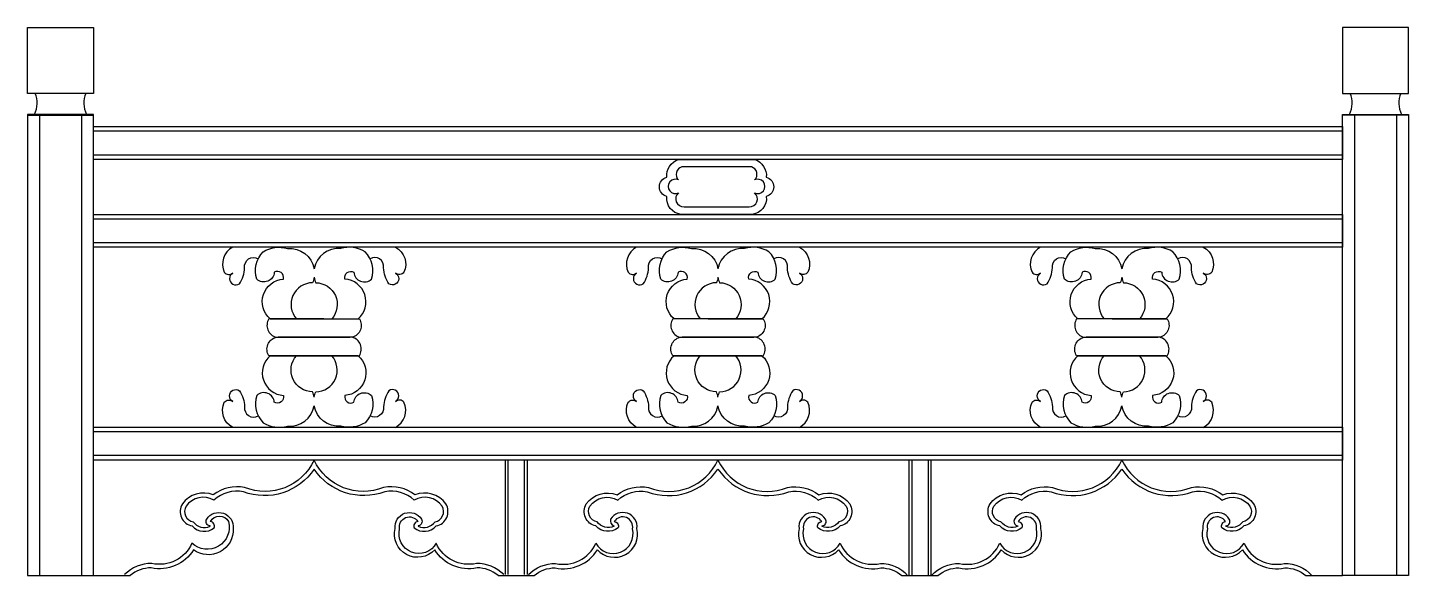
# Model space of a CAD drawing. Header units: metres. Extents: x 2765 to 5285, y 5610 to 6610.
import ezdxf

# ---------------------------------------------------------------- set-up
doc = ezdxf.new("R2010")
doc.units = ezdxf.units.M
for name, color, linetype in [('3', 3, 'Continuous'), ('4', 4, 'Continuous'), ('7', 7, 'Continuous')]:
    doc.layers.add(name, color=color, linetype=linetype)

msp = doc.modelspace()

# ---------------------------------------------------------------- linework, layer by layer
at = {"layer": '3'}
for p, q in [((3208.16, 6078.52), (3325.13, 6078.52)), ((4105.62, 6078.52), (3988.66, 6078.52)), ((4842.73, 6078.52), (4725.77, 6078.52)), ((3208.16, 6011.35), (3325.13, 6011.35)), ((3368.51, 6011.35), (3251.55, 6011.35)), ((3945.27, 6011.35), (4062.24, 6011.35)), ((4105.62, 6011.35), (3988.66, 6011.35)), ((4682.38, 6011.35), (4799.34, 6011.35)), ((4842.73, 6011.35), (4725.77, 6011.35)), ((3641.89, 5820.83), (3641.89, 5611.66)), ((3671.89, 5820.83), (3671.89, 5611.66)), ((4379, 5820.83), (4379, 5610.25)), ((4409, 5820.83), (4409, 5610.25))]:
    msp.add_line(p, q, dxfattribs=at)
for points in [[(2885.45, 6421.53), (5165.45, 6421.53), (5165.45, 6377.53), (2885.45, 6377.53)], [(2885.45, 6261.37), (5165.45, 6261.37), (5165.45, 6217.37), (2885.45, 6217.37)], [(2885.45, 5872.83), (5165.45, 5872.83), (5165.45, 5828.83), (2885.45, 5828.83)]]:
    msp.add_lwpolyline(points, close=True, dxfattribs=at)
for points in [[(3139.81, 6209.37, 0.4), (3124.43, 6163.57, 0.43), (3139.79, 6162.19, 1.04), (3151.97, 6142.45, 0.14), (3161.55, 6171.84, -0.63), (3186.34, 6188.44)], [(3208.16, 6078.52, -0.67), (3232.23, 6151.17, 0.67), (3215.68, 6163.57, -0.63), (3183.74, 6151.17, -0.28), (3195.26, 6201.06, -0.21), (3239.72, 6206.99, -0.39), (3288.34, 6169.89, -0.39)], [(3368.51, 6078.52, 0.67), (3344.45, 6151.17, -0.67), (3361, 6163.57, 0.63), (3392.93, 6151.17, 0.28), (3381.41, 6201.06, 0.21), (3336.95, 6206.99, 0.39), (3288.34, 6169.89, 0.39)], [(3436.86, 6209.37, -0.4), (3452.25, 6163.57, -0.43), (3436.89, 6162.19, -1.04), (3424.7, 6142.45, -0.14), (3415.12, 6171.84, 0.63), (3390.33, 6188.44)], [(3876.92, 6209.37, 0.4), (3861.54, 6163.57, 0.43), (3876.9, 6162.19, 1.04), (3889.08, 6142.45, 0.14), (3898.66, 6171.84, -0.63), (3923.45, 6188.44)], [(3945.27, 6078.52, -0.67), (3969.34, 6151.17, 0.67), (3952.79, 6163.57, -0.63), (3920.85, 6151.17, -0.28), (3932.37, 6201.06, -0.21), (3976.83, 6206.99, -0.39), (4025.45, 6169.89, -0.39)], [(4105.62, 6078.52, 0.67), (4081.56, 6151.17, -0.67), (4098.11, 6163.57, 0.63), (4130.04, 6151.17, 0.28), (4118.52, 6201.06, 0.21), (4074.06, 6206.99, 0.39), (4025.45, 6169.89, 0.39)], [(4173.97, 6209.37, -0.4), (4189.36, 6163.57, -0.43), (4174, 6162.19, -1.04), (4161.81, 6142.45, -0.14), (4152.23, 6171.84, 0.63), (4127.44, 6188.44)], [(4614.03, 6209.37, 0.4), (4598.65, 6163.57, 0.43), (4614.01, 6162.19, 1.04), (4626.19, 6142.45, 0.14), (4635.77, 6171.84, -0.63), (4660.56, 6188.44)], [(4682.38, 6078.52, -0.67), (4706.45, 6151.17, 0.67), (4689.9, 6163.57, -0.63), (4657.96, 6151.17, -0.28), (4669.48, 6201.06, -0.21), (4713.94, 6206.99, -0.39), (4762.56, 6169.89, -0.39)], [(4842.73, 6078.52, 0.67), (4818.66, 6151.17, -0.67), (4835.22, 6163.57, 0.63), (4867.15, 6151.17, 0.28), (4855.63, 6201.06, 0.21), (4811.17, 6206.99, 0.39), (4762.56, 6169.89, 0.39)], [(4911.08, 6209.37, -0.4), (4926.47, 6163.57, -0.43), (4911.11, 6162.19, -1.04), (4898.92, 6142.45, -0.14), (4889.34, 6171.84, 0.63), (4864.55, 6188.44)], [(3287.11, 6175.07, -0.03), (3288.34, 6169.89, -0.03)], [(4026.67, 6175.07, 0.03), (4025.45, 6169.89, 0.03)], [(4763.78, 6175.07, 0.03), (4762.56, 6169.89, 0.03)], [(3288.34, 6154.44, -0.06), (3285.43, 6144.57, 0.64), (3256.04, 6078.52)], [(3288.34, 6154.44, 0.06), (3291.25, 6144.57, -0.64), (3320.64, 6078.52)], [(4025.45, 6154.44, -0.06), (4022.54, 6144.57, 0.64), (3993.15, 6078.52)], [(4025.45, 6154.44, 0.06), (4028.36, 6144.57, -0.64), (4057.75, 6078.52)], [(4762.56, 6154.44, -0.06), (4759.65, 6144.57, 0.64), (4730.26, 6078.52)], [(4762.56, 6154.44, 0.06), (4765.47, 6144.57, -0.64), (4794.86, 6078.52)], [(3306.29, 6078.52), (3205.79, 6078.52, 0.51), (3218.97, 6044.94)], [(3306.29, 6078.52), (3205.79, 6078.52, 0.51), (3218.97, 6044.94)], [(3270.39, 6078.52), (3370.89, 6078.52, -0.51), (3357.71, 6044.94)], [(3368.51, 6078.52), (3370.89, 6078.52, -0.51), (3357.71, 6044.94)], [(4043.4, 6078.52), (3942.89, 6078.52, 0.51), (3956.08, 6044.94)], [(3945.27, 6078.52), (3942.89, 6078.52, 0.51), (3956.08, 6044.94)], [(4007.5, 6078.52), (4108, 6078.52, -0.51), (4094.82, 6044.94)], [(4007.5, 6078.52), (4108, 6078.52, -0.51), (4094.82, 6044.94)], [(4780.51, 6078.52), (4680, 6078.52, 0.51), (4693.19, 6044.94)], [(4682.38, 6078.52), (4680, 6078.52, 0.51), (4693.19, 6044.94)], [(4744.61, 6078.52), (4845.11, 6078.52, -0.51), (4831.93, 6044.94)], [(4744.61, 6078.52), (4845.11, 6078.52, -0.51), (4831.93, 6044.94)], [(3306.29, 6011.35), (3205.79, 6011.35, -0.51), (3218.97, 6044.94)], [(3306.29, 6011.35), (3205.79, 6011.35, -0.51), (3218.97, 6044.94)], [(3270.39, 6011.35), (3370.89, 6011.35, 0.51), (3357.71, 6044.94)], [(3270.39, 6011.35), (3370.89, 6011.35, 0.51), (3357.71, 6044.94)], [(4043.4, 6011.35), (3942.89, 6011.35, -0.51), (3956.08, 6044.94)], [(4043.4, 6011.35), (3942.89, 6011.35, -0.51), (3956.08, 6044.94)], [(4007.5, 6011.35), (4108, 6011.35, 0.51), (4094.82, 6044.94)], [(4007.5, 6011.35), (4108, 6011.35, 0.51), (4094.82, 6044.94)], [(4780.51, 6011.35), (4680, 6011.35, -0.51), (4693.19, 6044.94)], [(4780.51, 6011.35), (4680, 6011.35, -0.51), (4693.19, 6044.94)], [(4744.61, 6011.35), (4845.11, 6011.35, 0.51), (4831.93, 6044.94)], [(4744.61, 6011.35), (4845.11, 6011.35, 0.51), (4831.93, 6044.94)], [(3208.16, 6011.35, 0.67), (3232.23, 5938.7, -0.67), (3215.68, 5926.3, 0.63), (3183.74, 5938.7, 0.28), (3195.26, 5888.81, 0.21), (3239.72, 5882.88, 0.39), (3288.34, 5919.99, 0.39)], [(3288.34, 5935.44, 0.06), (3285.43, 5945.3, -0.64), (3256.04, 6011.35)], [(3288.34, 5935.44, -0.06), (3291.25, 5945.3, 0.64), (3320.64, 6011.35)], [(3368.51, 6011.35, -0.67), (3344.45, 5938.7, 0.67), (3361, 5926.3, -0.63), (3392.93, 5938.7, -0.28), (3381.41, 5888.81, -0.21), (3336.95, 5882.88, -0.39), (3288.34, 5919.99, -0.39)], [(3945.27, 6011.35, 0.67), (3969.34, 5938.7, -0.67), (3952.79, 5926.3, 0.63), (3920.85, 5938.7, 0.28), (3932.37, 5888.81, 0.21), (3976.83, 5882.88, 0.39), (4025.45, 5919.99, 0.39)], [(4025.45, 5935.44, 0.06), (4022.54, 5945.3, -0.64), (3993.15, 6011.35)], [(4105.62, 6011.35, -0.67), (4081.56, 5938.7, 0.67), (4098.11, 5926.3, -0.63), (4130.04, 5938.7, -0.28), (4118.52, 5888.81, -0.21), (4074.06, 5882.88, -0.39), (4025.45, 5919.99, -0.39)], [(4025.45, 5935.44, -0.06), (4028.36, 5945.3, 0.64), (4057.75, 6011.35)], [(4682.38, 6011.35, 0.67), (4706.45, 5938.7, -0.67), (4689.9, 5926.3, 0.63), (4657.96, 5938.7, 0.28), (4669.48, 5888.81, 0.21), (4713.94, 5882.88, 0.39), (4762.56, 5919.99, 0.39)], [(4762.56, 5935.44, 0.06), (4759.65, 5945.3, -0.64), (4730.26, 6011.35)], [(4842.73, 6011.35, -0.67), (4818.66, 5938.7, 0.67), (4835.22, 5926.3, -0.63), (4867.15, 5938.7, -0.28), (4855.63, 5888.81, -0.21), (4811.17, 5882.88, -0.39), (4762.56, 5919.99, -0.39)], [(4762.56, 5935.44, -0.06), (4765.47, 5945.3, 0.64), (4794.86, 6011.35)], [(3139.81, 5880.5, -0.4), (3124.43, 5926.3, -0.43), (3139.79, 5927.68, -1.04), (3151.97, 5947.43, -0.14), (3161.55, 5918.04, 0.63), (3186.34, 5901.43)], [(3436.86, 5880.5, 0.4), (3452.25, 5926.3, 0.43), (3436.89, 5927.68, 1.04), (3424.7, 5947.43, 0.14), (3415.12, 5918.04, -0.63), (3390.33, 5901.43)], [(3876.92, 5880.5, -0.4), (3861.54, 5926.3, -0.43), (3876.9, 5927.68, -1.04), (3889.08, 5947.43, -0.14), (3898.66, 5918.04, 0.63), (3923.45, 5901.43)], [(4173.97, 5880.5, 0.4), (4189.36, 5926.3, 0.43), (4174, 5927.68, 1.04), (4161.81, 5947.43, 0.14), (4152.23, 5918.04, -0.63), (4127.44, 5901.43)], [(4614.03, 5880.5, -0.4), (4598.65, 5926.3, -0.43), (4614.01, 5927.68, -1.04), (4626.19, 5947.43, -0.14), (4635.77, 5918.04, 0.63), (4660.56, 5901.43)], [(4911.08, 5880.5, 0.4), (4926.47, 5926.3, 0.43), (4911.11, 5927.68, 1.04), (4898.92, 5947.43, 0.14), (4889.34, 5918.04, -0.63), (4864.55, 5901.43)], [(3634.32, 5611.66, 0.2), (3584.73, 5632.07, -0.36), (3511.27, 5668.88, -0.88), (3444.41, 5695.08, -0.84), (3477.65, 5708.54, 0.5), (3470.76, 5696.81, 0.39), (3511.04, 5700.43, 0.52), (3528.82, 5740.7, 0.35), (3472.38, 5757.13, 0.22), (3415.11, 5770.61, -0.4), (3288.34, 5820.83, -0.4), (3161.57, 5770.61, 0.22), (3104.3, 5757.13, 0.35), (3047.85, 5740.7, 0.52), (3065.64, 5700.43, 0.39), (3105.92, 5696.81, 0.5), (3099.03, 5708.54, -0.6), (3132.27, 5708.53, -0.75), (3065.4, 5668.88, -0.36), (2991.95, 5632.07, 0.2), (2942.35, 5611.66)], [(3679.46, 5611.66, -0.2), (3729.06, 5632.07, 0.36), (3802.51, 5668.88, 0.88), (3869.38, 5695.08, 0.84), (3836.14, 5708.54, -0.5), (3843.03, 5696.81, -0.39), (3802.75, 5700.43, -0.52), (3784.96, 5740.7, -0.35), (3841.41, 5757.13, -0.22), (3898.68, 5770.61, 0.4), (4025.45, 5820.83, 0.4), (4152.22, 5770.61, -0.22), (4209.49, 5757.13, -0.35), (4265.93, 5740.7, -0.52), (4248.15, 5700.43, -0.39), (4207.87, 5696.81, -0.5), (4214.76, 5708.54, 0.84), (4181.52, 5695.08, 0.88), (4248.38, 5668.88, 0.36), (4321.84, 5632.07, -0.22), (4371.43, 5610.25)], [(4415.2, 5610.25, -0.21), (4466.17, 5632.07, 0.36), (4539.62, 5668.88, 0.88), (4606.49, 5695.08, 0.84), (4573.25, 5708.54, -0.5), (4580.14, 5696.81, -0.39), (4539.86, 5700.43, -0.52), (4522.07, 5740.7, -0.35), (4578.51, 5757.13, -0.22), (4635.79, 5770.61, 0.4), (4762.56, 5820.83, 0.4), (4889.33, 5770.61, -0.22), (4946.6, 5757.13, -0.35), (5003.04, 5740.7, -0.52), (4985.26, 5700.43, -0.39), (4944.98, 5696.81, -0.5), (4951.87, 5708.54, 0.84), (4918.63, 5695.08, 0.88), (4985.49, 5668.88, 0.36), (5058.95, 5632.07, -0.21), (5109.45, 5610.25)]]:
    msp.add_lwpolyline(points, format="xyb", dxfattribs=at)
for points in [[(3230.12, 6044.94), (3306.29, 6044.94)], [(3230.12, 6044.94), (3306.29, 6044.94)], [(3230.12, 6044.94), (3306.29, 6044.94)], [(3230.12, 6044.94), (3306.29, 6044.94)], [(3346.56, 6044.94), (3270.39, 6044.94)], [(3346.56, 6044.94), (3270.39, 6044.94)], [(3346.56, 6044.94), (3270.39, 6044.94)], [(3346.56, 6044.94), (3270.39, 6044.94)], [(3967.23, 6044.94), (4043.4, 6044.94)], [(3967.23, 6044.94), (4043.4, 6044.94)], [(3967.23, 6044.94), (4043.4, 6044.94)], [(3967.23, 6044.94), (4043.4, 6044.94)], [(4083.66, 6044.94), (4007.5, 6044.94)], [(4083.66, 6044.94), (4007.5, 6044.94)], [(4083.66, 6044.94), (4007.5, 6044.94)], [(4083.66, 6044.94), (4007.5, 6044.94)], [(4704.34, 6044.94), (4780.51, 6044.94)], [(4704.34, 6044.94), (4780.51, 6044.94)], [(4704.34, 6044.94), (4780.51, 6044.94)], [(4704.34, 6044.94), (4780.51, 6044.94)], [(4820.77, 6044.94), (4744.61, 6044.94)], [(4820.77, 6044.94), (4744.61, 6044.94)], [(4820.77, 6044.94), (4744.61, 6044.94)], [(4820.77, 6044.94), (4744.61, 6044.94)]]:
    msp.add_lwpolyline(points, dxfattribs=at)
at = {"layer": '4'}
for points in [[(2765.45, 6610.25), (2885.45, 6610.25), (2885.45, 6490.25), (2765.45, 6490.25)], [(5285.45, 6610.25), (5165.45, 6610.25), (5165.45, 6490.25), (5285.45, 6490.25)], [(2885.45, 6451.73), (2765.45, 6451.73), (2765.45, 5610.25), (2885.45, 5610.25)], [(5165.45, 6451.73), (5285.45, 6451.73), (5285.45, 5610.25), (5165.45, 5610.25)]]:
    msp.add_lwpolyline(points, close=True, dxfattribs=at)
at = {"layer": '7'}
for p, q in [((2765.45, 6450.14), (2885.45, 6450.14)), ((2787.15, 6450.14), (2787.15, 5610.25)), ((2863.74, 6450.14), (2863.74, 5610.25)), ((5285.45, 6450.14), (5165.45, 6450.14)), ((5187.15, 6450.14), (5187.15, 5610.25)), ((5263.74, 6450.14), (5263.74, 5610.25)), ((3208.16, 6078.52), (3325.13, 6078.52)), ((3208.16, 6078.52), (3370.89, 6078.52)), ((4105.62, 6078.52), (3942.89, 6078.52)), ((4105.62, 6078.52), (3988.66, 6078.52)), ((4842.73, 6078.52), (4680, 6078.52)), ((4842.73, 6078.52), (4725.77, 6078.52)), ((3218.97, 6044.94), (3353.7, 6044.94)), ((3218.97, 6044.94), (3353.7, 6044.94)), ((3357.71, 6044.94), (3222.98, 6044.94)), ((3357.71, 6044.94), (3222.98, 6044.94)), ((3956.08, 6044.94), (4090.81, 6044.94)), ((3956.08, 6044.94), (4090.81, 6044.94)), ((4094.82, 6044.94), (3960.09, 6044.94)), ((4094.82, 6044.94), (3960.09, 6044.94)), ((4693.19, 6044.94), (4827.92, 6044.94)), ((4693.19, 6044.94), (4827.92, 6044.94)), ((4831.93, 6044.94), (4697.2, 6044.94)), ((4831.93, 6044.94), (4697.2, 6044.94)), ((3368.51, 6011.35), (3205.79, 6011.35)), ((3208.16, 6011.35), (3325.13, 6011.35)), ((3208.16, 6011.35), (3325.13, 6011.35)), ((3368.51, 6011.35), (3251.55, 6011.35)), ((3368.51, 6011.35), (3251.55, 6011.35)), ((3945.27, 6011.35), (4062.24, 6011.35)), ((3945.27, 6011.35), (4062.24, 6011.35)), ((3945.27, 6011.35), (4108, 6011.35)), ((4105.62, 6011.35), (3988.66, 6011.35)), ((4105.62, 6011.35), (3988.66, 6011.35)), ((4682.38, 6011.35), (4845.11, 6011.35)), ((4682.38, 6011.35), (4799.34, 6011.35)), ((4682.38, 6011.35), (4799.34, 6011.35)), ((4842.73, 6011.35), (4725.77, 6011.35)), ((4842.73, 6011.35), (4725.77, 6011.35)), ((3574.59, 5820.83), (2885.45, 5820.83)), ((3636.89, 5820.83), (3636.89, 5611.66)), ((3676.89, 5820.83), (3676.89, 5611.66)), ((4374, 5820.83), (4374, 5610.25)), ((4414, 5820.83), (4414, 5610.25)), ((2885.45, 5610.25), (2952.7, 5610.25)), ((3623.98, 5610.25), (3689.8, 5610.25)), ((4361.09, 5610.25), (4426.91, 5610.25)), ((5098.2, 5610.25), (5165.45, 5610.25))]:
    msp.add_line(p, q, dxfattribs=at)
for points in [[(2885.45, 6429.53), (5165.45, 6429.53), (5165.45, 6369.53), (2885.45, 6369.53)], [(2885.45, 6429.53), (5165.45, 6429.53), (5165.45, 6369.53), (2885.45, 6369.53)], [(2885.45, 6269.37), (5165.45, 6269.37), (5165.45, 6209.37), (2885.45, 6209.37)], [(2885.45, 5880.83), (5165.45, 5880.83), (5165.45, 5820.83), (2885.45, 5820.83)]]:
    msp.add_lwpolyline(points, close=True, dxfattribs=at)
for points in [[(4113.64, 6337.04, -0.77), (4113.64, 6301.85, -0.41), (4087.84, 6269.37), (3957.92, 6269.37, -0.41), (3932.12, 6301.85, -0.77), (3932.12, 6337.04, -0.35), (3953.33, 6369.53), (4092.43, 6369.53, -0.35)], [(4082.23, 6283.15, 0.73), (4092.3, 6308.62, 1.61), (4092.21, 6332.06, 0.58), (4086.31, 6356), (4022.88, 6356), (3959.45, 6356, 0.58), (3953.55, 6332.06, 1.61), (3953.46, 6308.62, 0.73), (3963.53, 6283.15), (4022.88, 6283.15)]]:
    msp.add_lwpolyline(points, format="xyb", close=True, dxfattribs=at)
for points in [[(3234.13, 6044.94), (3270.39, 6044.94)], [(3234.13, 6044.94), (3270.39, 6044.94)], [(3234.13, 6044.94), (3270.39, 6044.94)], [(3234.13, 6044.94), (3270.39, 6044.94)], [(3342.55, 6044.94), (3306.29, 6044.94)], [(3342.55, 6044.94), (3306.29, 6044.94)], [(3342.55, 6044.94), (3306.29, 6044.94)], [(3342.55, 6044.94), (3306.29, 6044.94)], [(3971.24, 6044.94), (4007.5, 6044.94)], [(3971.24, 6044.94), (4007.5, 6044.94)], [(3971.24, 6044.94), (4007.5, 6044.94)], [(3971.24, 6044.94), (4007.5, 6044.94)], [(4079.66, 6044.94), (4043.4, 6044.94)], [(4079.66, 6044.94), (4043.4, 6044.94)], [(4079.66, 6044.94), (4043.4, 6044.94)], [(4079.66, 6044.94), (4043.4, 6044.94)], [(4708.35, 6044.94), (4744.61, 6044.94)], [(4708.35, 6044.94), (4744.61, 6044.94)], [(4708.35, 6044.94), (4744.61, 6044.94)], [(4708.35, 6044.94), (4744.61, 6044.94)], [(4816.76, 6044.94), (4780.51, 6044.94)], [(4816.76, 6044.94), (4780.51, 6044.94)], [(4816.76, 6044.94), (4780.51, 6044.94)], [(4816.76, 6044.94), (4780.51, 6044.94)]]:
    msp.add_lwpolyline(points, dxfattribs=at)
for points in [[(3623.98, 5610.25, 0.17), (3585.61, 5624.07, -0.32), (3508.43, 5657.08, -0.78), (3436.19, 5695.8, -0.8), (3484.43, 5712.78, -0.5), (3478.52, 5700.59, 0.4), (3478.09, 5700.08, 0.37), (3509.05, 5708.2, 0.52), (3522.1, 5736.35, 0.39), (3471.21, 5747.64, 0.24), (3417.36, 5762.9, -0.35), (3288.34, 5804.43, -0.35), (3159.31, 5762.9, 0.24), (3105.47, 5747.64, 0.39), (3054.58, 5736.35, 0.52), (3067.62, 5708.2, 0.37), (3098.58, 5700.08, 0.4), (3098.15, 5700.59, -0.55), (3092.24, 5712.78, -0.8), (3140.49, 5695.8, -0.64), (3068.24, 5657.08, -0.32), (2991.06, 5624.07, 0.17), (2952.7, 5610.25)], [(3689.8, 5610.25, -0.17), (3728.17, 5624.07, 0.32), (3805.35, 5657.08, 0.78), (3877.6, 5695.8, 0.8), (3829.35, 5712.78, 0.37), (3835.26, 5700.59, -0.4), (3835.69, 5700.08, -0.37), (3804.73, 5708.2, -0.52), (3791.69, 5736.35, -0.39), (3842.58, 5747.64, -0.24), (3896.42, 5762.9, 0.35), (4025.45, 5804.43, 0.35), (4154.47, 5762.9, -0.24), (4208.32, 5747.64, -0.39), (4259.21, 5736.35, -0.52), (4246.16, 5708.2, -0.37), (4215.2, 5700.08, -0.4), (4215.63, 5700.59, 0.55), (4221.54, 5712.78, 0.8), (4173.3, 5695.8, 0.78), (4245.54, 5657.08, 0.32), (4322.72, 5624.07, -0.17), (4361.09, 5610.25, -0.17)], [(4426.91, 5610.25, -0.17), (4465.28, 5624.07, 0.32), (4542.46, 5657.08, 0.78), (4614.71, 5695.8, 0.8), (4566.46, 5712.78, 0.49), (4572.37, 5700.59, -0.4), (4572.8, 5700.08, -0.37), (4541.84, 5708.2, -0.52), (4528.8, 5736.35, -0.39), (4579.69, 5747.64, -0.24), (4633.53, 5762.9, 0.35), (4762.56, 5804.43, 0.35), (4891.58, 5762.9, -0.24), (4945.43, 5747.64, -0.39), (4996.32, 5736.35, -0.52), (4983.27, 5708.2, -0.37), (4952.31, 5700.08, -0.4), (4952.74, 5700.59, 0.55), (4958.65, 5712.78, 0.8), (4910.4, 5695.8, 0.78), (4982.65, 5657.08, 0.32), (5059.83, 5624.07, -0.17), (5098.2, 5610.25, -0.17)]]:
    msp.add_lwpolyline(points, format="xyb", dxfattribs=at)
for centre, start, end in [((2736.56, 6472.14), 333.79, 23.07), ((2914.33, 6472.14), 156.93, 206.21), ((5136.56, 6472.14), 333.79, 23.07), ((5314.33, 6472.14), 156.93, 206.21)]:
    msp.add_arc(centre, 46.23, start, end, dxfattribs=at)

doc.saveas('drawing.dxf')
